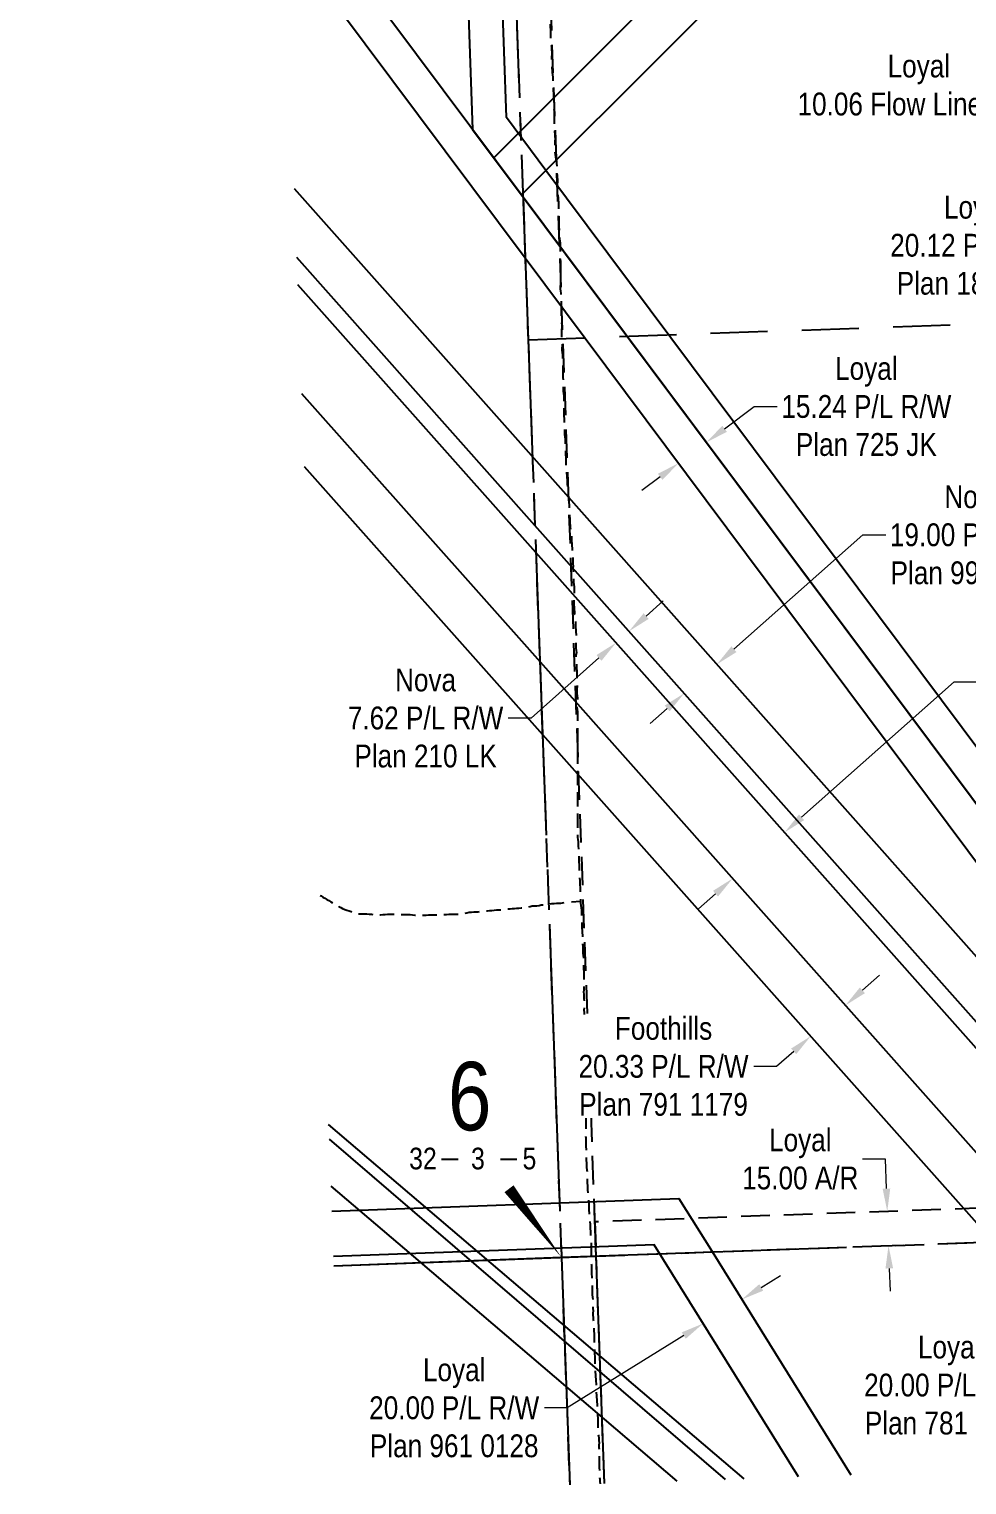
# Model space of a CAD drawing. Extents: x 674601 to 682497, y 5732269 to 5737073.
# Drawn here: x 678333 to 678744, y 5732403 to 5733042 of the extents above; entities that cross this region are included whole.
import ezdxf
from ezdxf.enums import TextEntityAlignment as Align

# ---------------------------------------------------------------- set-up
doc = ezdxf.new("R2010")
doc.units = 0
doc.header["$LTSCALE"] = 5
doc.header["$PDSIZE"] = 0.5
for name, pattern in [('foc-ACCESSROAD', [3.75, 2.5, -1.25]), ('foc-LSD', [8, 5, -3]), ('foc-QUARTERLINE', [33, 25, -3, 2, -3]), ('UG_PIPE', [1.875, 1.25, -0.625])]:
    doc.linetypes.add(name, pattern=pattern)
doc.layers.get('Defpoints').update_dxf_attribs({"color": 9})
for name, color, linetype in [('10', 1, 'Continuous'), ('9', 3, 'Continuous'), ('AS-PIPE-UG', 44, 'UG_PIPE'), ('AS-POWER', 104, 'foc-POWER'), ('AS-TELUS', 224, 'foc-TEL'), ('C-AR', 13, 'foc-ACCESSROAD'), ('C-RW', 13, 'Continuous'), ('C-WS', 13, 'foc-ACCESSROAD'), ('F-RW', 190, 'Continuous'), ('L-SECLBL', 7, 'Continuous'), ('L-SECQ', 8, 'foc-QUARTERLINE'), ('L-SECTION-LSD', 7, 'foc-LSD')]:
    doc.layers.add(name, color=color, linetype=linetype)
for name, color, linetype, lineweight in [('C-AR-T', 13, 'Continuous', 9), ('C-FLOWLINE-T', 13, 'Continuous', 9), ('C-RW-T', 13, 'Continuous', 9), ('F-RW-T', 190, 'Continuous', 9)]:
    doc.layers.add(name, color=color, linetype=linetype, lineweight=lineweight)
doc.styles.add('80CG', font='ARIALN.TTF', dxfattribs={"height": 10})
doc.styles.add('80L', font='ARIALN.TTF', dxfattribs={"height": 10})
doc.styles.add('foc-LtypeFont', font='ARIALN.TTF', dxfattribs={"height": 7.35})
doc.styles.add('SIMPLEX', font='ARIALN.TTF')
doc.linetypes.add('foc-POWER', pattern='A,6,-1,["P",foc-LtypeFont,S=0.2,R=0,X=-0.625,Y=-0.75],-1.24,4', length=12.24)
doc.linetypes.add('foc-POWER-NOLINE', pattern='A,0,-4,["P",foc-LtypeFont,S=0.2,R=0,X=-0.625,Y=-0.75],-8.24', length=12.24)
doc.linetypes.add('foc-TEL', pattern='A,2,-1,["T",foc-LtypeFont,S=0.2,R=0,X=-0.425,Y=-0.75],-1.24,8', length=12.24)
doc.dimstyles.new('Compass 5 000', dxfattribs={"dimscale": 5, "dimtxt": 9, "dimasz": 2, "dimexe": 0.2, "dimexo": 0.0625, "dimgap": 0.5, "dimtad": 0, "dimtih": 1, "dimtoh": 1, "dimzin": 0, "dimdsep": 46, "dimtxsty": '80CG', "dimcen": 0.1, "dimse1": 1, "dimse2": 1, "dimclrd": 256, "dimclrt": 256, "dimaunit": 1, "dimadec": 4, "dimazin": 0, "dimtfac": 0.06, "dimtofl": 0, "dimtmove": 0, "dimatfit": 1, "dimfxl": 0.2, "dimtolj": 1, "dimtzin": 0, "dimlwd": -1, "dimarcsym": 0})

# ---------------------------------------------------------------- blocks, each defined once
blk = doc.blocks.new('L-SECLBL')
at = {"layer": '9', "color": 7}
for p, q in [((-5.08, -27.83), (-12.29, -27.83)), ((20.7, -27.83), (13.5, -27.83))]:
    blk.add_line(p, q, dxfattribs=at)
at = {"layer": '10', "color": 2, "style": 'SIMPLEX'}
blk.add_attdef('SEC', text='', height=30, dxfattribs=at).set_placement((0, 0), align=Align.MIDDLE)
at = {"layer": '10', "color": 5, "style": '80L'}
blk.add_attdef('TWP', text='', height=9.5, dxfattribs=at).set_placement((-14.43, -27.37), align=Align.MIDDLE_RIGHT)
blk.add_attdef('RGE', text='', height=9.5, dxfattribs=at).set_placement((3.62, -27.37), align=Align.MIDDLE_CENTER)
blk.add_attdef('MER', text='', height=9.5, dxfattribs=at).set_placement((23.17, -27.37), align=Align.MIDDLE_LEFT)
blk = doc.blocks.new('*D22')
at = {"layer": 'C-RW-T', "transparency": 16777216}
for p, q in [((678862.62, 5732950.23), (678872.61, 5732950.66)), ((678822.55, 5732948.49), (678786.99, 5732946.95))]:
    blk.add_line(p, q, dxfattribs=at)
for points in [[(678822.48, 5732950.15), (678822.62, 5732946.82), (678832.54, 5732948.92)], [(678862.55, 5732951.89), (678862.69, 5732948.56), (678852.63, 5732949.79)]]:
    blk.add_solid(points, dxfattribs=at)
at = {"layer": 'Defpoints', "color": 0, "transparency": 16777216}
for p in [(678831.55, 5732971.74), (678851.64, 5732972.61), (678832.54, 5732948.92)]:
    blk.add_point(p, dxfattribs=at)
at = {"layer": 'C-RW-T', "transparency": 16777216, "insert": (678747.45, 5732946.95), "char_height": 10, "attachment_point": 5, "style": '80CG'}
blk.add_mtext('\\A1;Loyal\\P20.12 P/L R/W\\PPlan 1860 LK', dxfattribs=at)
blk = doc.blocks.new('*D23')
at = {"layer": 'Defpoints', "color": 0, "transparency": 16777216}
for p in [(678688.07, 5732616.49), (678672.9, 5732603.01), (678675.37, 5732600.22)]:
    blk.add_point(p, dxfattribs=at)
at = {"layer": 'F-RW-T', "transparency": 16777216}
for p, q in [((678698.02, 5732620.34), (678705.5, 5732626.98)), ((678667.9, 5732593.58), (678660.42, 5732586.94)), ((678660.42, 5732586.94), (678650.42, 5732586.94))]:
    blk.add_line(p, q, dxfattribs=at)
for points in [[(678696.91, 5732621.59), (678699.13, 5732619.1), (678690.54, 5732613.7)], [(678666.79, 5732594.83), (678669.01, 5732592.34), (678675.37, 5732600.22)]]:
    blk.add_solid(points, dxfattribs=at)
at = {"layer": 'F-RW-T', "transparency": 16777216, "insert": (678610.88, 5732586.94), "char_height": 10, "attachment_point": 5, "style": '80CG', "bg_fill": 3, "box_fill_scale": 1.1, "bg_fill_color": 256, "bg_fill_true_color": 13158600, "bg_fill_transparency": 0}
blk.add_mtext('\\A1;Foothills\\P20.33 P/L R/W\\PPlan 791 1179', dxfattribs=at)
blk = doc.blocks.new('*D24')
at = {"layer": 'Defpoints', "color": 0, "transparency": 16777216}
for p in [(678663.9, 5732689.57), (678708.73, 5732639.1), (678685.95, 5732618.87)]:
    blk.add_point(p, dxfattribs=at)
at = {"layer": 'F-RW-T', "transparency": 16777216}
for p, q in [((678671.38, 5732696.21), (678738.16, 5732755.52)), ((678738.16, 5732755.52), (678748.16, 5732755.52)), ((678633.65, 5732662.71), (678626.17, 5732656.07))]:
    blk.add_line(p, q, dxfattribs=at)
for points in [[(678670.27, 5732697.46), (678672.49, 5732694.97), (678663.9, 5732689.57)], [(678632.54, 5732663.95), (678634.76, 5732661.46), (678641.13, 5732669.35)]]:
    blk.add_solid(points, dxfattribs=at)
at = {"layer": 'F-RW-T', "transparency": 16777216, "insert": (678787.64, 5732755.52), "char_height": 10, "attachment_point": 5, "style": '80CG', "bg_fill": 3, "box_fill_scale": 1.1, "bg_fill_color": 256, "bg_fill_true_color": 13158600, "bg_fill_transparency": 0}
blk.add_mtext('\\A1;Nova\\P30.48 P/L R/W\\PPlan 3318 JK', dxfattribs=at)
blk = doc.blocks.new('*D25')
at = {"layer": 'C-RW-T', "transparency": 16777216}
for p, q in [((678637.64, 5732866.54), (678650.65, 5732876.26)), ((678650.65, 5732876.26), (678660.65, 5732876.26)), ((678609.42, 5732845.48), (678601.4, 5732839.49))]:
    blk.add_line(p, q, dxfattribs=at)
for points in [[(678636.64, 5732867.88), (678638.63, 5732865.2), (678629.62, 5732860.56)], [(678608.42, 5732846.81), (678610.41, 5732844.14), (678617.43, 5732851.46)]]:
    blk.add_solid(points, dxfattribs=at)
at = {"layer": 'Defpoints', "color": 0, "transparency": 16777216}
for p in [(678629.62, 5732860.56), (678636.72, 5732851.06), (678624.52, 5732841.96)]:
    blk.add_point(p, dxfattribs=at)
at = {"layer": 'C-RW-T', "transparency": 16777216, "insert": (678699.74, 5732876.26), "char_height": 10, "attachment_point": 5, "style": '80CG'}
blk.add_mtext('\\A1;Loyal\\P15.24 P/L R/W\\PPlan 725 JK', dxfattribs=at)
blk = doc.blocks.new('*D26')
at = {"layer": 'Defpoints', "color": 0, "transparency": 16777216}
for p in [(678634.26, 5732763.26), (678645.16, 5732750.96), (678630.87, 5732738.28)]:
    blk.add_point(p, dxfattribs=at)
at = {"layer": 'F-RW-T', "transparency": 16777216}
for p, q in [((678641.74, 5732769.89), (678698.21, 5732820)), ((678698.21, 5732820), (678708.21, 5732820)), ((678612.49, 5732743.94), (678605.01, 5732737.3))]:
    blk.add_line(p, q, dxfattribs=at)
for points in [[(678640.63, 5732771.14), (678642.84, 5732768.65), (678634.26, 5732763.26)], [(678611.38, 5732745.19), (678613.59, 5732742.69), (678619.97, 5732750.58)]]:
    blk.add_solid(points, dxfattribs=at)
at = {"layer": 'F-RW-T', "transparency": 16777216, "insert": (678747.3, 5732820), "char_height": 10, "attachment_point": 5, "style": '80CG'}
blk.add_mtext('\\A1;Nova\\P19.00 P/L R/W\\PPlan 991 2717', dxfattribs=at)
blk = doc.blocks.new('*D27')
at = {"layer": 'C-RW-T', "transparency": 16777216}
for p, q in [((678653.69, 5732490.08), (678662.18, 5732495.36)), ((678619.72, 5732468.96), (678568.69, 5732437.23)), ((678568.69, 5732437.23), (678558.69, 5732437.23))]:
    blk.add_line(p, q, dxfattribs=at)
for points in [[(678652.81, 5732491.49), (678654.57, 5732488.66), (678645.2, 5732484.8)], [(678618.84, 5732470.37), (678620.6, 5732467.54), (678628.21, 5732474.24)]]:
    blk.add_solid(points, dxfattribs=at)
at = {"layer": 'Defpoints', "color": 0, "transparency": 16777216}
for p in [(678645.2, 5732484.8), (678661.9, 5732457.93), (678644.92, 5732447.37)]:
    blk.add_point(p, dxfattribs=at)
at = {"layer": 'C-RW-T', "transparency": 16777216, "insert": (678519.15, 5732437.23), "char_height": 10, "width": 372.4986, "attachment_point": 5, "style": '80CG'}
blk.add_mtext('\\A1;Loyal\\P20.00 P/L R/W\\PPlan 961 0128', dxfattribs=at)
blk = doc.blocks.new('*D28')
at = {"layer": 'Defpoints', "color": 0, "transparency": 16777216}
for p in [(678590.07, 5732772.71), (678601.64, 5732771.19), (678595.93, 5732766.12)]:
    blk.add_point(p, dxfattribs=at)
at = {"layer": 'F-RW-T', "transparency": 16777216}
for p, q in [((678603.26, 5732784.42), (678610.73, 5732791.06)), ((678582.59, 5732766.07), (678552.86, 5732739.67)), ((678552.86, 5732739.67), (678542.86, 5732739.67))]:
    blk.add_line(p, q, dxfattribs=at)
for points in [[(678602.15, 5732785.67), (678604.36, 5732783.18), (678595.78, 5732777.78)], [(678581.49, 5732767.32), (678583.7, 5732764.83), (678590.07, 5732772.71)]]:
    blk.add_solid(points, dxfattribs=at)
at = {"layer": 'F-RW-T', "transparency": 16777216, "insert": (678506.61, 5732739.67), "char_height": 10, "attachment_point": 5, "style": '80CG'}
blk.add_mtext('\\A1;Nova\\P7.62 P/L R/W\\PPlan 210 LK', dxfattribs=at)
blk = doc.blocks.new('*D30')
at = {"layer": 'C-RW-T', "transparency": 16777216}
for p, q in [((678785.58, 5732447.2), (678775.58, 5732447.2)), ((678793, 5732440.49), (678785.58, 5732447.2)), ((678822.73, 5732413.61), (678830.15, 5732406.9))]:
    blk.add_line(p, q, dxfattribs=at)
for points in [[(678794.12, 5732441.73), (678791.88, 5732439.26), (678800.42, 5732433.79)], [(678823.85, 5732414.84), (678821.61, 5732412.37), (678815.32, 5732420.31)]]:
    blk.add_solid(points, dxfattribs=at)
at = {"layer": 'Defpoints', "color": 0, "transparency": 16777216}
for p in [(678799.46, 5732432.73), (678800.42, 5732433.79), (678814.36, 5732419.26)]:
    blk.add_point(p, dxfattribs=at)
at = {"layer": 'C-RW-T', "transparency": 16777216, "insert": (678736.04, 5732447.2), "char_height": 10, "width": 372.4986, "attachment_point": 5, "style": '80CG'}
blk.add_mtext('\\A1;Loyal\\P20.00 P/L R/W\\PPlan 781 0421', dxfattribs=at)
blk = doc.blocks.new('*D46')
at = {"layer": 'C-AR-T', "transparency": 16777216}
for p, q in [((678708.09, 5732546.34), (678698.09, 5732546.34)), ((678708.55, 5732533.39), (678708.09, 5732546.34)), ((678709.8, 5732498.41), (678710.16, 5732488.42))]:
    blk.add_line(p, q, dxfattribs=at)
at = {"layer": 'C-AR-T', "linetype": 'Continuous', "transparency": 16777216}
for points in [[(678710.22, 5732533.45), (678706.89, 5732533.33), (678708.91, 5732523.39)], [(678711.47, 5732498.47), (678708.14, 5732498.35), (678709.45, 5732508.41)]]:
    blk.add_solid(points, dxfattribs=at)
at = {"layer": 'Defpoints', "color": 0, "linetype": 'Continuous', "transparency": 16777216}
for p in [(678724.47, 5732523.95), (678709.45, 5732508.41), (678725.01, 5732508.96)]:
    blk.add_point(p, dxfattribs=at)
at = {"layer": 'C-AR-T', "linetype": 'Continuous', "transparency": 16777216, "insert": (678670.81, 5732546.34), "char_height": 10, "attachment_point": 5, "style": '80CG'}
blk.add_mtext('\\A1;Loyal\\P15.00 A/R', dxfattribs=at)
blk = doc.blocks.new('*D47')
at = {"layer": 'C-FLOWLINE-T', "transparency": 16777216}
for p, q in [((678789.32, 5733017.62), (678777.75, 5733017.2)), ((678819.36, 5733018.7), (678829.36, 5733019.06))]:
    blk.add_line(p, q, dxfattribs=at)
for points in [[(678819.3, 5733020.36), (678819.42, 5733017.03), (678809.37, 5733018.34)], [(678789.26, 5733019.29), (678789.38, 5733015.95), (678799.32, 5733017.98)]]:
    blk.add_solid(points, dxfattribs=at)
at = {"layer": 'Defpoints', "color": 0, "transparency": 16777216}
for p in [(678798.98, 5733027.25), (678809.04, 5733027.61), (678799.32, 5733017.98)]:
    blk.add_point(p, dxfattribs=at)
at = {"layer": 'C-FLOWLINE-T', "transparency": 16777216, "insert": (678722.75, 5733017.2), "char_height": 10, "width": 531.6392, "attachment_point": 5, "style": '80CG'}
blk.add_mtext('\\A1;Loyal\\P10.06 Flow Line R/W', dxfattribs=at)

msp = doc.modelspace()

# ---------------------------------------------------------------- linework, layer by layer
at = {"layer": 'AS-PIPE-UG', "flags": 128}
for points in [[(678560.919, 5733312.512), (678560.309, 5733311.762), (678559.956, 5733310.827), (678559.638, 5733309.879), (678559.349, 5733308.922), (678559.115, 5733307.952), (678558.443, 5733307.267), (678557.566, 5733306.787), (678556.688, 5733306.308), (678555.81, 5733305.828), (678554.932, 5733305.347), (678554.023, 5733304.935), (678553.091, 5733304.579), (678552.178, 5733304.17), (678551.278, 5733303.738), (678550.355, 5733303.352), (678549.522, 5733302.815), (678548.71, 5733302.235), (678547.946, 5733301.591), (678547.261, 5733300.864), (678546.622, 5733300.095), (678545.98, 5733299.33), (678545.291, 5733298.606), (678544.571, 5733297.913), (678543.892, 5733297.179), (678543.413, 5733296.302), (678543.039, 5733295.374), (678542.935, 5733294.387), (678542.672, 5733293.423), (678542.385, 5733292.465), (678542.094, 5733291.508), (678541.802, 5733290.552), (678541.5, 5733289.599), (678541.157, 5733288.659), (678540.954, 5733287.681), (678540.788, 5733286.695), (678540.659, 5733285.704), (678540.562, 5733284.709), (678540.535, 5733283.709), (678540.554, 5733282.709), (678540.49, 5733281.712), (678540.431, 5733280.714), (678540.429, 5733279.715), (678540.471, 5733278.716), (678540.447, 5733277.716), (678540.458, 5733276.716), (678540.474, 5733275.716), (678540.486, 5733274.717), (678540.498, 5733273.717), (678540.551, 5733272.718), (678540.615, 5733271.72), (678540.703, 5733270.724), (678540.82, 5733269.731), (678540.951, 5733268.739), (678541.055, 5733267.746), (678541.093, 5733266.747), (678541.02, 5733265.75), (678540.94, 5733264.754), (678540.972, 5733263.783), (678541.103, 5733262.802), (678541.144, 5733261.803), (678541.155, 5733260.803), (678541.195, 5733259.805), (678541.263, 5733258.807), (678541.318, 5733257.808), (678541.369, 5733256.81), (678541.417, 5733255.81), (678541.465, 5733254.812), (678541.496, 5733253.813), (678541.503, 5733252.813), (678541.52, 5733251.813), (678541.531, 5733250.813), (678541.513, 5733249.814), (678541.478, 5733248.814), (678541.475, 5733247.814), (678541.468, 5733246.813), (678541.586, 5733245.825), (678541.709, 5733244.834), (678541.768, 5733243.836), (678541.79, 5733242.836), (678541.8, 5733241.836), (678541.879, 5733240.839), (678541.955, 5733239.842), (678542.051, 5733238.848), (678542.192, 5733237.858), (678542.272, 5733236.864), (678542.228, 5733235.866), (678542.291, 5733234.869), (678542.307, 5733233.88), (678542.247, 5733232.888), (678542.303, 5733231.89), (678542.378, 5733230.892), (678542.439, 5733229.894), (678542.485, 5733228.895), (678542.501, 5733227.895), (678542.559, 5733226.899), (678542.664, 5733225.904), (678542.733, 5733224.907), (678542.637, 5733223.913), (678542.569, 5733222.915), (678542.651, 5733221.92), (678542.875, 5733220.948), (678543.104, 5733219.976), (678543.16, 5733218.981), (678543.155, 5733217.981), (678543.157, 5733216.982), (678543.22, 5733215.985), (678543.351, 5733214.994), (678543.454, 5733214), (678543.438, 5733213), (678543.285, 5733212.011), (678543.302, 5733211.014), (678543.305, 5733210.015), (678543.306, 5733209.013), (678543.326, 5733208.015), (678543.288, 5733207.015), (678543.364, 5733206.019), (678543.509, 5733205.031), (678543.529, 5733204.036), (678543.469, 5733203.038), (678543.462, 5733202.04), (678543.534, 5733201.042), (678543.65, 5733200.049), (678543.733, 5733199.053), (678543.755, 5733198.053), (678543.751, 5733197.053), (678543.835, 5733196.057), (678543.927, 5733195.061), (678544.007, 5733194.065), (678544.08, 5733193.067), (678544.137, 5733192.069), (678544.16, 5733191.07), (678544.153, 5733190.07), (678544.16, 5733189.07), (678544.199, 5733188.071), (678544.106, 5733187.075), (678544.048, 5733186.077), (678543.873, 5733185.097), (678543.737, 5733184.109), (678543.742, 5733183.112), (678543.873, 5733182.126), (678544.203, 5733181.182), (678544.416, 5733180.205), (678544.506, 5733179.211), (678544.534, 5733178.212), (678544.541, 5733177.213), (678544.636, 5733176.217), (678544.661, 5733175.218), (678544.674, 5733174.218), (678544.687, 5733173.218), (678544.684, 5733172.218), (678544.639, 5733171.219), (678544.672, 5733170.22), (678544.685, 5733169.221), (678544.687, 5733168.22), (678544.688, 5733167.22), (678544.703, 5733166.22), (678544.723, 5733165.221), (678544.812, 5733164.225), (678544.906, 5733163.229), (678544.999, 5733162.233), (678545.058, 5733161.236), (678545.101, 5733160.238), (678545.197, 5733159.243), (678545.223, 5733158.244), (678545.178, 5733157.245), (678545.195, 5733156.246), (678545.244, 5733155.247), (678545.251, 5733154.247), (678545.223, 5733153.248), (678545.254, 5733152.25), (678545.34, 5733151.254), (678545.409, 5733150.257), (678545.455, 5733149.258), (678545.507, 5733148.259), (678545.538, 5733147.26), (678545.541, 5733146.26), (678545.57, 5733145.259), (678545.83, 5733144.305), (678545.837, 5733143.319), (678545.739, 5733142.339), (678545.875, 5733141.349), (678545.776, 5733140.37), (678545.904, 5733139.397), (678545.848, 5733138.399), (678545.84, 5733137.4), (678545.895, 5733136.402), (678545.982, 5733135.406), (678546.13, 5733134.417), (678546.282, 5733133.429), (678546.421, 5733132.439), (678546.529, 5733131.444), (678546.646, 5733130.451), (678546.741, 5733129.456), (678546.796, 5733128.458), (678546.818, 5733127.458), (678546.82, 5733126.458), (678546.895, 5733125.461), (678546.971, 5733124.464), (678547.002, 5733123.466), (678546.99, 5733122.466), (678547.032, 5733121.467), (678547.003, 5733120.468), (678546.965, 5733119.469), (678547.008, 5733118.471), (678547.104, 5733117.476), (678547.208, 5733116.481), (678547.271, 5733115.484), (678547.279, 5733114.484), (678547.226, 5733113.486), (678547.304, 5733112.514), (678547.371, 5733111.522), (678547.441, 5733110.525), (678547.636, 5733109.544), (678548.017, 5733108.619), (678548.467, 5733107.727), (678548.943, 5733106.848), (678549.44, 5733105.98), (678549.956, 5733105.123), (678550.499, 5733104.285), (678551.078, 5733103.47), (678551.689, 5733102.677), (678552.292, 5733101.88), (678552.837, 5733101.042), (678553.368, 5733100.194), (678553.976, 5733099.401), (678554.592, 5733098.613), (678555.2, 5733097.819), (678555.756, 5733096.99), (678556.164, 5733096.096), (678556.444, 5733095.135), (678556.764, 5733094.187), (678557.105, 5733093.248), (678557.432, 5733092.303), (678557.752, 5733091.356), (678558.049, 5733090.401), (678558.322, 5733089.439), (678558.592, 5733088.476), (678558.802, 5733087.5), (678558.953, 5733086.511), (678559.064, 5733085.516), (678559.172, 5733084.523), (678559.212, 5733083.524), (678559.235, 5733082.525), (678559.243, 5733081.525), (678559.251, 5733080.525), (678559.283, 5733079.526), (678559.387, 5733078.531), (678559.481, 5733077.535), (678559.559, 5733076.538), (678559.611, 5733075.54), (678559.644, 5733074.54), (678559.718, 5733073.543), (678559.79, 5733072.546), (678559.848, 5733071.548), (678559.888, 5733070.548), (678559.937, 5733069.55), (678559.961, 5733068.55), (678560.03, 5733067.553), (678560.104, 5733066.555), (678560.156, 5733065.556), (678560.203, 5733064.559), (678560.349, 5733063.57), (678560.428, 5733062.573), (678560.438, 5733061.574), (678560.471, 5733060.575), (678560.572, 5733059.581), (678560.678, 5733058.589), (678560.64, 5733057.591), (678560.586, 5733056.591), (678560.584, 5733055.592), (678560.61, 5733054.592), (678560.653, 5733053.593), (678560.714, 5733052.595), (678560.749, 5733051.596), (678560.778, 5733050.596), (678560.843, 5733049.599), (678560.926, 5733048.602), (678560.987, 5733047.604), (678561.023, 5733046.604), (678561.095, 5733045.607), (678561.132, 5733044.609), (678561.139, 5733043.609), (678561.174, 5733042.61), (678561.302, 5733041.619), (678561.378, 5733040.622), (678561.378, 5733039.623), (678561.367, 5733038.624), (678561.415, 5733037.626), (678561.453, 5733036.626), (678561.563, 5733035.633), (678561.69, 5733034.641), (678561.781, 5733033.646), (678561.825, 5733032.647), (678561.875, 5733031.648), (678561.864, 5733030.648), (678561.833, 5733029.649), (678561.832, 5733028.65), (678561.872, 5733027.65), (678561.914, 5733026.651), (678561.925, 5733025.651), (678561.962, 5733024.652), (678562.03, 5733023.655), (678562.137, 5733022.661), (678562.245, 5733021.667), (678562.307, 5733020.669), (678562.327, 5733019.669), (678562.364, 5733018.67), (678562.41, 5733017.671), (678562.452, 5733016.672), (678562.483, 5733015.673), (678562.539, 5733014.674), (678562.599, 5733013.676), (678562.657, 5733012.678), (678562.716, 5733011.68), (678562.776, 5733010.681), (678562.748, 5733009.681), (678562.765, 5733008.682), (678562.793, 5733007.683), (678562.849, 5733006.685), (678562.958, 5733005.692), (678562.996, 5733004.692), (678563.007, 5733003.693), (678563.014, 5733002.693), (678563.011, 5733001.693), (678562.93, 5733000.697), (678562.979, 5732999.701), (678563.049, 5732998.704), (678563.073, 5732997.706), (678563.093, 5732996.706), (678563.194, 5732995.712), (678563.315, 5732994.719), (678563.336, 5732993.72), (678563.283, 5732992.721), (678563.22, 5732991.723), (678563.166, 5732990.725), (678563.163, 5732989.726), (678563.196, 5732988.726), (678563.256, 5732987.73), (678563.331, 5732986.745), (678563.577, 5732985.784), (678563.72, 5732984.794), (678563.944, 5732983.837), (678564.027, 5732982.841), (678564.065, 5732981.844), (678564.082, 5732980.843), (678564.094, 5732979.843), (678564.094, 5732978.843), (678564.198, 5732977.849), (678564.305, 5732976.853), (678564.368, 5732975.857), (678564.374, 5732974.857), (678564.342, 5732973.858), (678564.379, 5732972.859), (678564.448, 5732971.861), (678564.488, 5732970.863), (678564.513, 5732969.863), (678564.582, 5732968.867), (678564.694, 5732967.873), (678564.76, 5732966.875), (678564.823, 5732965.877), (678564.807, 5732964.878), (678564.814, 5732963.879), (678564.853, 5732962.879), (678564.899, 5732961.88), (678564.933, 5732960.881), (678564.975, 5732959.882), (678564.968, 5732958.882), (678564.994, 5732957.882), (678565.03, 5732956.884), (678565.034, 5732955.884), (678565.051, 5732954.885), (678565.094, 5732953.886), (678565.131, 5732952.886), (678565.171, 5732951.887), (678565.206, 5732950.888), (678565.277, 5732949.89), (678565.379, 5732948.896), (678565.518, 5732947.906), (678565.622, 5732946.915), (678565.607, 5732945.916), (678565.565, 5732944.916), (678565.547, 5732943.916), (678565.514, 5732942.917), (678565.529, 5732941.917), (678565.615, 5732940.922), (678565.709, 5732939.926), (678565.76, 5732938.928), (678565.772, 5732937.929), (678565.729, 5732936.93), (678565.693, 5732935.93), (678565.684, 5732934.93), (678565.676, 5732933.93), (678565.69, 5732932.931), (678565.699, 5732931.931), (678565.686, 5732930.932), (678565.664, 5732929.931), (678565.632, 5732928.932), (678565.654, 5732927.932), (678565.73, 5732926.935), (678565.815, 5732925.939), (678565.909, 5732924.943), (678565.988, 5732923.947), (678566.011, 5732922.947), (678566.021, 5732921.947), (678566.03, 5732920.946), (678566.039, 5732919.948), (678566.041, 5732918.948), (678566.017, 5732917.948), (678566.007, 5732916.949), (678566.052, 5732915.949), (678566.14, 5732914.955), (678566.176, 5732913.955), (678566.24, 5732912.957), (678566.259, 5732911.957), (678566.248, 5732910.957), (678566.22, 5732909.958), (678566.201, 5732908.957), (678566.19, 5732907.958), (678566.204, 5732906.959), (678566.279, 5732905.962), (678566.379, 5732904.967), (678566.413, 5732903.967), (678566.403, 5732902.968), (678566.347, 5732901.969), (678566.364, 5732900.97), (678566.456, 5732899.975), (678566.594, 5732898.984), (678566.657, 5732897.989), (678566.611, 5732896.991), (678566.59, 5732895.994), (678566.664, 5732894.997), (678566.724, 5732893.999), (678566.746, 5732893), (678566.757, 5732892), (678566.765, 5732891), (678566.758, 5732890), (678566.803, 5732889.001), (678566.865, 5732888.003), (678566.894, 5732887.004), (678566.93, 5732886.005), (678566.965, 5732885.006), (678566.962, 5732884.006), (678566.963, 5732883.007), (678567.023, 5732882.008), (678567.119, 5732881.013), (678567.162, 5732880.016), (678567.203, 5732879.019), (678567.275, 5732878.022), (678567.264, 5732877.022), (678567.223, 5732876.024), (678567.204, 5732875.023), (678567.226, 5732874.023), (678567.259, 5732873.025), (678567.259, 5732872.025), (678567.321, 5732871.027), (678567.325, 5732870.027), (678567.286, 5732869.028), (678567.272, 5732868.028), (678567.346, 5732867.032), (678567.438, 5732866.037), (678567.494, 5732865.039), (678567.515, 5732864.04), (678567.608, 5732863.044), (678567.783, 5732862.059), (678567.825, 5732861.063), (678567.828, 5732860.063), (678567.83, 5732859.063), (678567.834, 5732858.063), (678567.841, 5732857.063), (678567.891, 5732856.066), (678567.981, 5732855.07), (678568.033, 5732854.071), (678568.076, 5732853.073), (678568.079, 5732852.073), (678568.073, 5732851.073), (678568.085, 5732850.073), (678568.108, 5732849.073), (678568.298, 5732848.099), (678568.418, 5732847.127), (678568.458, 5732846.13), (678568.535, 5732845.133), (678568.596, 5732844.135), (678568.619, 5732843.135), (678568.695, 5732842.138), (678568.788, 5732841.142), (678568.866, 5732840.147), (678568.946, 5732839.15), (678569.057, 5732838.155), (678569.158, 5732837.16), (678569.258, 5732836.165), (678569.356, 5732835.17), (678569.447, 5732834.174), (678569.483, 5732833.174), (678569.537, 5732832.177), (678569.603, 5732831.179), (678569.66, 5732830.181), (678569.692, 5732829.181), (678569.739, 5732828.182), (678569.762, 5732827.183), (678569.792, 5732826.183), (678569.843, 5732825.184), (678569.915, 5732824.187), (678569.987, 5732823.19), (678570.105, 5732822.197), (678570.311, 5732821.219), (678570.45, 5732820.228), (678570.503, 5732819.231), (678570.522, 5732818.231), (678570.562, 5732817.233), (678570.63, 5732816.234), (678570.702, 5732815.237), (678570.8, 5732814.242), (678570.871, 5732813.245), (678570.973, 5732812.25), (678571.05, 5732811.253), (678571.144, 5732810.257), (678571.128, 5732809.26), (678571.139, 5732808.261), (678571.068, 5732807.264), (678571.217, 5732806.279), (678571.184, 5732805.279), (678571.272, 5732804.283), (678571.375, 5732803.289), (678571.46, 5732802.292), (678571.492, 5732801.294), (678571.449, 5732800.296), (678571.479, 5732799.296), (678571.57, 5732798.302), (678571.68, 5732797.307), (678571.75, 5732796.31), (678571.758, 5732795.31), (678571.713, 5732794.311), (678571.659, 5732793.313), (678571.608, 5732792.314), (678571.572, 5732791.315), (678571.64, 5732790.317), (678571.629, 5732789.318), (678571.681, 5732788.321), (678571.769, 5732787.324), (678571.853, 5732786.33), (678571.925, 5732785.33), (678572.021, 5732784.336), (678572.153, 5732783.344), (678572.244, 5732782.35), (678572.246, 5732781.352), (678572.249, 5732780.356), (678572.354, 5732779.362), (678572.391, 5732778.363), (678572.403, 5732777.363), (678572.522, 5732776.369), (678572.548, 5732775.371), (678572.534, 5732774.37), (678572.48, 5732773.373), (678572.416, 5732772.375), (678572.394, 5732771.377), (678572.454, 5732770.378), (678572.574, 5732769.388), (678572.67, 5732768.411), (678572.488, 5732767.428), (678572.443, 5732766.432), (678572.509, 5732765.435), (678572.599, 5732764.44), (678572.664, 5732763.443), (678572.741, 5732762.445), (678572.774, 5732761.445), (678572.846, 5732760.448), (678572.842, 5732759.449), (678572.826, 5732758.449), (678572.842, 5732757.45), (678572.906, 5732756.453), (678573.022, 5732755.46), (678573.063, 5732754.461), (678572.999, 5732753.464), (678572.891, 5732752.469), (678572.858, 5732751.47), (678572.958, 5732750.477), (678573.074, 5732749.483), (678573.119, 5732748.486), (678573.121, 5732747.486), (678573.106, 5732746.486), (678573.044, 5732745.489), (678572.953, 5732744.495), (678573.018, 5732743.5), (678573.187, 5732742.523), (678573.204, 5732741.524), (678573.22, 5732740.634), (678573.164, 5732687.378), (678573.374, 5732686.458), (678573.418, 5732685.459), (678573.462, 5732684.46), (678573.505, 5732683.461), (678573.549, 5732682.462), (678573.592, 5732681.463), (678573.636, 5732680.464), (678573.68, 5732679.465), (678573.723, 5732678.466), (678573.768, 5732677.467), (678573.81, 5732676.467), (678573.855, 5732675.468), (678573.898, 5732674.469), (678573.941, 5732673.47), (678573.986, 5732672.471), (678574.029, 5732671.471), (678574.073, 5732670.473), (678574.116, 5732669.474), (678574.16, 5732668.475), (678574.204, 5732667.476), (678574.242, 5732666.601), (678574.292, 5732665.478), (678574.334, 5732664.479), (678574.378, 5732663.48), (678574.423, 5732662.481), (678574.465, 5732661.482), (678574.51, 5732660.483), (678574.462, 5732659.431)], [(678460.456, 5732661.945), (678460.797, 5732661.713), (678461.656, 5732661.203), (678462.52, 5732660.7), (678463.39, 5732660.206), (678464.227, 5732659.66), (678465.065, 5732659.115), (678465.92, 5732658.596), (678466.765, 5732658.064), (678467.654, 5732657.606), (678468.542, 5732657.148), (678469.416, 5732656.661), (678470.279, 5732656.157), (678471.18, 5732655.723), (678472.131, 5732655.418), (678473.095, 5732655.157), (678474.049, 5732654.857), (678474.993, 5732654.526), (678475.945, 5732654.225), (678476.91, 5732653.964), (678477.904, 5732653.846), (678478.903, 5732653.853), (678479.902, 5732653.867), (678480.901, 5732653.823), (678481.898, 5732653.751), (678482.896, 5732653.687), (678483.892, 5732653.606), (678484.889, 5732653.52), (678485.886, 5732653.456), (678486.886, 5732653.451), (678487.882, 5732653.521), (678488.875, 5732653.643), (678489.874, 5732653.69), (678490.873, 5732653.717), (678491.871, 5732653.756), (678492.872, 5732653.777), (678493.87, 5732653.739), (678494.862, 5732653.623), (678495.862, 5732653.579), (678496.86, 5732653.618), (678497.856, 5732653.577), (678498.856, 5732653.558), (678499.852, 5732653.545), (678500.844, 5732653.413), (678501.84, 5732653.332), (678502.835, 5732653.23), (678503.832, 5732653.164), (678504.83, 5732653.17), (678505.824, 5732653.276), (678506.821, 5732653.358), (678507.82, 5732653.392), (678508.821, 5732653.384), (678509.819, 5732653.369), (678510.815, 5732653.469), (678511.813, 5732653.495), (678512.814, 5732653.48), (678513.813, 5732653.484), (678514.809, 5732653.551), (678515.807, 5732653.637), (678516.806, 5732653.68), (678517.806, 5732653.693), (678518.806, 5732653.699), (678519.805, 5732653.688), (678520.803, 5732653.707), (678521.797, 5732653.819), (678522.785, 5732653.964), (678523.769, 5732654.141), (678524.743, 5732654.366), (678525.725, 5732654.56), (678526.717, 5732654.663), (678527.716, 5732654.724), (678528.713, 5732654.794), (678529.713, 5732654.809), (678530.7, 5732654.965), (678531.698, 5732654.976), (678532.693, 5732655.061), (678533.675, 5732655.245), (678534.673, 5732655.317), (678535.668, 5732655.395), (678536.658, 5732655.539), (678537.654, 5732655.606), (678538.654, 5732655.659), (678539.653, 5732655.681), (678540.647, 5732655.782), (678541.63, 5732655.956), (678542.625, 5732656.033), (678543.62, 5732656.06), (678544.567, 5732656.16), (678545.559, 5732656.233), (678546.493, 5732656.311), (678547.492, 5732656.288), (678548.461, 5732656.525), (678549.441, 5732656.658), (678550.411, 5732656.892), (678551.411, 5732656.926), (678552.401, 5732657.049), (678553.354, 5732657.326), (678554.354, 5732657.375), (678555.353, 5732657.38), (678556.333, 5732657.544), (678557.291, 5732657.782), (678558.282, 5732657.85), (678559, 5732657.835), (678559.979, 5732658.038), (678560.96, 5732658.227), (678561.953, 5732658.353), (678562.951, 5732658.388), (678563.933, 5732658.485), (678564.917, 5732658.55), (678565.903, 5732658.578), (678568.84, 5732659.053), (678569.839, 5732659.052), (678574.462, 5732659.431)], [(678574.462, 5732659.431), (678574.562, 5732658.506), (678574.686, 5732657.514), (678574.816, 5732656.523), (678574.915, 5732655.528), (678574.947, 5732654.53), (678574.927, 5732653.53), (678574.9, 5732652.53), (678574.948, 5732651.531), (678574.994, 5732650.532), (678575.029, 5732649.533), (678575.071, 5732648.534), (678575.132, 5732647.536), (678575.193, 5732646.538), (678575.252, 5732645.539), (678575.348, 5732644.544), (678575.442, 5732643.549), (678575.468, 5732642.552), (678575.428, 5732641.553), (678575.436, 5732640.553), (678575.475, 5732639.553), (678575.447, 5732638.556), (678575.465, 5732637.555), (678575.539, 5732636.558), (678575.653, 5732635.565), (678575.738, 5732634.57), (678575.739, 5732633.57), (678575.705, 5732632.571), (678575.734, 5732631.571), (678575.797, 5732630.574), (678575.841, 5732629.575), (678575.898, 5732628.577), (678575.969, 5732627.579), (678576.009, 5732626.58), (678575.975, 5732625.581), (678575.972, 5732624.581), (678575.99, 5732623.581), (678576.012, 5732622.581), (678576.004, 5732621.582), (678575.933, 5732620.585), (678575.86, 5732619.588), (678575.924, 5732618.59), (678575.922, 5732617.591), (678576.01, 5732616.597), (678576.085, 5732615.602), (678576.074, 5732614.602), (678576.033, 5732613.604), (678576.041, 5732612.604), (678575.99, 5732611.605), (678576.03, 5732610.608), (678576.126, 5732609.612), (678576.159, 5732608.617), (678576.115, 5732607.619), (678576.157, 5732606.62), (678576.254, 5732605.625), (678576.398, 5732604.636), (678576.398, 5732603.636), (678576.358, 5732602.636), (678576.291, 5732601.639), (678576.229, 5732600.642), (678576.129, 5732599.647), (678576.084, 5732598.651), (678576.097, 5732597.65), (678576.105, 5732596.652), (678576.145, 5732595.652), (678576.228, 5732594.655), (678576.24, 5732593.656), (678576.233, 5732592.655), (678576.245, 5732591.657), (678576.284, 5732590.657), (678576.311, 5732589.657), (678576.307, 5732588.658), (678576.284, 5732587.658), (678576.285, 5732586.659), (678576.347, 5732585.661), (678576.409, 5732584.663), (678576.398, 5732583.663), (678576.459, 5732582.666), (678576.53, 5732581.669), (678576.566, 5732580.67), (678576.55, 5732579.67), (678576.521, 5732578.671), (678576.525, 5732577.671), (678576.533, 5732576.671), (678576.539, 5732575.67), (678576.559, 5732574.672), (678576.638, 5732573.675), (678576.676, 5732572.675), (678576.699, 5732571.676), (678576.699, 5732570.676), (678576.695, 5732569.677), (678576.749, 5732568.678), (678576.762, 5732567.678), (678576.801, 5732566.679), (678576.825, 5732565.679), (678576.849, 5732564.68), (678576.872, 5732563.68), (678576.892, 5732562.68), (678576.874, 5732561.68), (678576.798, 5732560.683), (678576.772, 5732559.684), (678576.763, 5732558.684), (678576.747, 5732557.685), (678576.734, 5732556.685), (678576.765, 5732555.686), (678576.792, 5732554.686), (678576.822, 5732553.686), (678576.847, 5732552.687), (678576.884, 5732551.688), (678576.946, 5732550.69), (678576.967, 5732549.69), (678577.017, 5732548.692), (678577.021, 5732547.692), (678577.009, 5732546.692), (678577.027, 5732545.693), (678577.094, 5732544.695), (678577.165, 5732543.698), (678577.187, 5732542.698), (678577.286, 5732541.703), (678577.399, 5732540.709), (678577.443, 5732539.712), (678577.46, 5732538.712), (678577.473, 5732537.712), (678577.464, 5732536.712), (678577.451, 5732535.712), (678577.488, 5732534.713), (678577.543, 5732533.714), (678577.601, 5732532.716), (678577.658, 5732531.718), (678577.72, 5732530.72), (678577.823, 5732529.725), (678577.89, 5732528.726), (678577.994, 5732527.733), (678578.107, 5732526.74), (678578.183, 5732525.743), (678578.205, 5732524.744), (678578.194, 5732523.744), (678578.282, 5732522.748), (678578.407, 5732521.757), (678578.497, 5732520.76), (678578.567, 5732519.763), (678578.622, 5732518.764), (678578.659, 5732517.765), (678578.732, 5732516.768), (678578.801, 5732515.77), (678578.868, 5732514.772), (678578.907, 5732513.773), (678578.935, 5732512.774), (678578.986, 5732511.775), (678579.073, 5732510.779), (678579.148, 5732509.782), (678579.201, 5732508.784), (678579.232, 5732507.784), (678579.186, 5732506.785), (678579.134, 5732505.787), (678579.106, 5732504.787), (678579.112, 5732503.788), (678579.157, 5732502.789), (678579.197, 5732501.79), (678579.183, 5732500.791), (678579.289, 5732499.797), (678579.326, 5732498.798), (678579.264, 5732497.801), (678579.261, 5732496.799), (678579.353, 5732495.804), (678579.432, 5732494.808), (678579.539, 5732493.813), (678579.637, 5732492.82), (678579.617, 5732491.82), (678579.57, 5732490.821), (678579.571, 5732489.821), (678579.575, 5732488.821), (678579.596, 5732487.822), (678579.649, 5732486.823), (678579.782, 5732485.832), (678579.876, 5732484.838), (678579.919, 5732483.839), (678579.93, 5732482.839), (678579.932, 5732481.839), (678579.96, 5732480.84), (678580.013, 5732479.841), (678579.97, 5732478.842), (678579.964, 5732477.842), (678580.01, 5732476.844), (678580.099, 5732475.849), (678580.204, 5732474.854), (678580.252, 5732473.855), (678580.307, 5732472.857), (678580.37, 5732471.859), (678580.39, 5732470.86), (678580.413, 5732469.86), (678580.44, 5732468.86), (678580.471, 5732467.861), (678580.511, 5732466.861), (678580.524, 5732465.863), (678580.559, 5732464.862), (678580.585, 5732463.863), (678580.583, 5732462.863), (678580.61, 5732461.863), (678580.687, 5732460.867), (678580.725, 5732459.869), (678580.724, 5732458.869), (678580.766, 5732457.87), (678580.763, 5732456.87), (678580.808, 5732455.871), (678580.865, 5732454.873), (678580.917, 5732453.875), (678580.956, 5732452.876), (678581.016, 5732451.877), (678581.081, 5732450.879), (678581.153, 5732449.882), (678581.248, 5732448.886), (678581.315, 5732447.889), (678581.35, 5732446.89), (678581.332, 5732445.89), (678581.373, 5732444.891), (678581.425, 5732443.892), (678581.473, 5732442.894), (678581.506, 5732441.894), (678581.582, 5732440.897), (678581.697, 5732439.904), (678581.763, 5732438.911), (678581.731, 5732437.914), (678581.804, 5732436.915), (678581.87, 5732435.918), (678581.93, 5732434.92), (678581.986, 5732433.921), (678582.027, 5732432.922), (678582.086, 5732431.923), (678582.11, 5732430.925), (678582.087, 5732429.925), (678582.061, 5732428.927), (678582.125, 5732427.929), (678582.169, 5732426.93), (678582.231, 5732425.932), (678582.336, 5732424.938), (678582.464, 5732423.946), (678582.587, 5732422.953), (678582.601, 5732421.954), (678582.592, 5732420.954), (678582.599, 5732419.954), (678582.607, 5732418.954), (678582.596, 5732417.954), (678582.558, 5732416.955), (678582.638, 5732415.959), (678582.661, 5732414.961), (678582.656, 5732413.961), (678582.664, 5732412.961), (678582.668, 5732411.96), (678582.745, 5732410.964), (678582.823, 5732409.967), (678582.805, 5732408.969), (678582.824, 5732407.97), (678582.872, 5732406.971), (678582.892, 5732405.972), (678582.961, 5732404.973), (678583.074, 5732403.98), (678583.074, 5732403.972)]]:
    msp.add_lwpolyline(points, dxfattribs=at)
at = {"layer": 'AS-POWER', "linetype": 'foc-POWER-NOLINE'}
msp.add_line((678466.367, 5732499.584), (678581.371, 5732503.723), dxfattribs=at)
at = {"layer": 'AS-POWER', "linetype": 'foc-POWER-NOLINE', "flags": 128}
msp.add_lwpolyline([(678584.983, 5732404.049), (678581.371, 5732503.723), (678580.648, 5732523.692)], dxfattribs=at)
at = {"layer": 'AS-TELUS', "flags": 128}
msp.add_lwpolyline([(678464.346, 5732555.1), (678637.901, 5732405.927)], dxfattribs=at)
at = {"layer": 'C-AR', "flags": 128}
msp.add_lwpolyline([(678581.368, 5732503.822), (678996.285, 5732518.671), (678995.748, 5732533.659), (678580.827, 5732518.81)], close=True, dxfattribs=at)
at = {"layer": 'C-RW', "flags": 128}
for points in [[(678546.914, 5733408.362), (678737.628, 5733186.661), (678737.708, 5733186.568), (678536.474, 5732985.349), (678548.631, 5732969.057), (678750.883, 5733171.294), (678782.625, 5733134.373), (678847.848, 5733059.943), (679340.822, 5732519.958), (679371.605, 5732510.086), (679370.84, 5732531.457), (679352.066, 5732537.478), (678862.842, 5733073.355), (678797.817, 5733147.559), (678766.126, 5733184.421), (678752.869, 5733199.79), (678572.658, 5733409.281)], [(678978.596, 5732418.074), (678905.888, 5732515.542), (678869.381, 5732564.429), (678559.355, 5732979.767), (678542.022, 5733002.992), (678531.816, 5733292.48), (678437.622, 5733289.116)], [(678438.167, 5733274.144), (678517.344, 5733276.97), (678527.187, 5732997.791), (678549.309, 5732968.15), (678849.158, 5732566.457), (678960.326, 5732417.422)], [(678960.333, 5732417.422), (678870.511, 5732537.859), (678549.309, 5732968.15), (678444.179, 5733109.01)], [(678941.631, 5732416.756), (678940.524, 5732418.235), (678850.314, 5732539.436), (678550.289, 5732941.419), (678445.154, 5733082.239)], [(678465.497, 5732523.496), (678617.617, 5732529.13), (678632.146, 5732505.793), (678693.008, 5732407.892)], [(678669.974, 5732407.07), (678606.761, 5732508.734), (678466.221, 5732503.604)]]:
    msp.add_lwpolyline(points, dxfattribs=at)
at = {"layer": 'C-WS', "flags": 128}
msp.add_lwpolyline([(678584.983, 5732404.049), (678581.371, 5732503.723), (678560.092, 5733091.028), (678685.247, 5733095.501), (678684.702, 5733110.729), (678544.312, 5733105.711), (678566.144, 5732503.172), (678569.755, 5732403.497)], dxfattribs=at)
at = {"layer": 'F-RW', "flags": 128}
for points in [[(678941.964, 5732416.768), (678940.524, 5732418.235), (678877.391, 5732489.23), (678565.807, 5732840.403), (678449.177, 5732971.734)], [(678917.191, 5732415.884), (678873.615, 5732465.017), (678554.543, 5732824.191), (678450.27, 5732941.708)], [(678907.332, 5732415.533), (678874.131, 5732452.97), (678821.193, 5732512.457), (678554.979, 5732812.229), (678450.708, 5732929.691)], [(678867.764, 5732414.122), (678781.71, 5732511.038), (678556.914, 5732764.183), (678452.45, 5732881.843)], [(678841.421, 5732413.183), (678755.386, 5732510.159), (678558.033, 5732732.309), (678453.613, 5732849.901)], [(678646.197, 5732406.223), (678464.114, 5732561.472)], [(678465.097, 5732534.473), (678504.201, 5732501.159), (678616.678, 5732405.17)]]:
    msp.add_lwpolyline(points, dxfattribs=at)
at = {"layer": 'L-SECLBL', "flags": 128}
msp.add_lwpolyline([(678566.14, 5732503.277, 0, 4.999, 0), (678543.166, 5732533.318, 0, 0, 0)], format="xyseb", dxfattribs=at)
at = {"layer": 'L-SECQ', "flags": 128}
for points in [[(678536.984, 5733307.961), (678566.144, 5732503.172)], [(678566.14, 5732503.277), (679370.818, 5732532.074)], [(678466.367, 5732499.584), (678566.14, 5732503.277)], [(678566.144, 5732503.172), (678569.755, 5732403.497)]]:
    msp.add_lwpolyline(points, dxfattribs=at)
at = {"layer": 'L-SECTION-LSD', "flags": 128}
msp.add_lwpolyline([(678551.566, 5732905.525), (679356.44, 5732934.405)], dxfattribs=at)

# ---------------------------------------------------------------- block references
at = {"layer": 'L-SECLBL', "xscale": 0.999822, "yscale": 0.999822, "zscale": 0.999822}
msp.add_blockref('L-SECLBL', (678525.932, 5732573.959), dxfattribs=at).add_auto_attribs({'SEC': '6', 'TWP': '32', 'RGE': '3', 'MER': '5'})

# ---------------------------------------------------------------- dimensions: what is measured, and where the dimension line sits
at = {"layer": 'C-AR-T', "linetype": 'Continuous'}
dim = msp.add_linear_dim(base=(678709.447, 5732508.406), p1=(678724.472, 5732523.951), p2=(678725.008, 5732508.963), angle=272.049538, text='Loyal\\P15.00 A/R', dimstyle='Compass 5 000', dxfattribs=at)
dim.commit()
dim.dimension.update_dxf_attribs({"geometry": '*D46', "text_midpoint": (678670.807, 5732546.341), "dimtype": 161})
at = {"layer": 'C-FLOWLINE-T'}
dim = msp.add_linear_dim(base=(678799.318, 5733017.979), p1=(678809.037, 5733027.611), p2=(678798.985, 5733027.25), angle=182.058652, text='Loyal\\P10.06 Flow Line R/W', dimstyle='Compass 5 000', dxfattribs=at)
dim.commit()
dim.dimension.update_dxf_attribs({"geometry": '*D47', "text_midpoint": (678722.748, 5733017.203), "dimtype": 161})
at = {"layer": 'C-RW-T'}
for base, p1, p2, angle, text, picture, middle in [((678832.539, 5732948.922), (678851.638, 5732972.607), (678831.55, 5732971.736), 182.48328, 'Loyal\\P20.12 P/L R/W\\PPlan 1860 LK', '*D22', (678747.449, 5732946.946)), ((678629.622, 5732860.559), (678624.524, 5732841.956), (678636.715, 5732851.056), 36.739981, 'Loyal\\P15.24 P/L R/W\\PPlan 725 JK', '*D25', (678699.74, 5732876.258)), ((678645.199, 5732484.796), (678644.917, 5732447.367), (678661.903, 5732457.927), 31.868027, 'Loyal\\P20.00 P/L R/W\\PPlan 961 0128', '*D27', (678519.148, 5732437.231)), ((678800.417, 5732433.787), (678814.361, 5732419.258), (678799.462, 5732432.731), 137.876487, 'Loyal\\P20.00 P/L R/W\\PPlan 781 0421', '*D30', (678736.044, 5732447.201))]:
    dim = msp.add_linear_dim(base=base, p1=p1, p2=p2, angle=angle, text=text, dimstyle='Compass 5 000', dxfattribs=at)
    dim.commit()
    dim.dimension.update_dxf_attribs({"geometry": picture, "text_midpoint": middle, "dimtype": 161})
at = {"layer": 'F-RW-T'}
dim = msp.add_linear_dim(base=(678590.07, 5732772.714), p1=(678601.64, 5732771.186), p2=(678595.93, 5732766.115), angle=221.606836, text='Nova\\P7.62 P/L R/W\\PPlan 210 LK', dimstyle='Compass 5 000', dxfattribs=at)
dim.commit()
dim.dimension.update_dxf_attribs({"geometry": '*D28', "text_midpoint": (678506.613, 5732739.674), "dimtype": 161})

# ---------------------------------------------------------------- next in the draw order: dimensions: what is measured, and where the dimension line sits
dim = msp.add_linear_dim(base=(678663.903, 5732689.575), p1=(678685.949, 5732618.875), p2=(678708.726, 5732639.101), angle=41.606836, text='Nova\\P30.48 P/L R/W\\PPlan 3318 JK', dimstyle='Compass 5 000', override={"dimtfill": 1}, dxfattribs=at)
dim.commit()
dim.dimension.update_dxf_attribs({"geometry": '*D24', "text_midpoint": (678787.636, 5732755.523), "dimtype": 161})

# ---------------------------------------------------------------- next in the draw order: dimensions: what is measured, and where the dimension line sits
dim = msp.add_linear_dim(base=(678634.256, 5732763.257), p1=(678630.873, 5732738.285), p2=(678645.163, 5732750.964), angle=41.581567, text='Nova\\P19.00 P/L R/W\\PPlan 991 2717', dimstyle='Compass 5 000', dxfattribs=at)
dim.commit()
dim.dimension.update_dxf_attribs({"geometry": '*D26', "text_midpoint": (678747.297, 5732820.003), "dimtype": 161})
dim = msp.add_linear_dim(base=(678675.374, 5732600.224), p1=(678688.069, 5732616.488), p2=(678672.898, 5732603.011), angle=221.617158, text='Foothills\\P20.33 P/L R/W\\PPlan 791 1179', dimstyle='Compass 5 000', override={"dimtfill": 1}, dxfattribs=at)
dim.commit()
dim.dimension.update_dxf_attribs({"geometry": '*D23', "text_midpoint": (678610.883, 5732586.941), "dimtype": 161})

doc.saveas('drawing.dxf')
